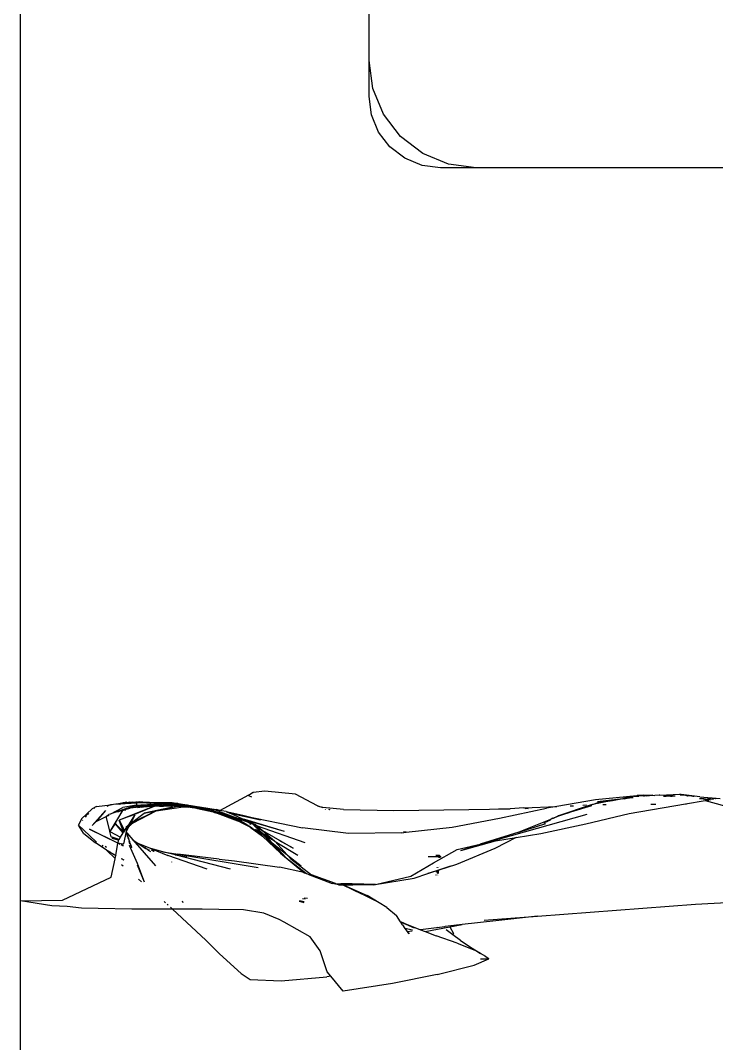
# Model space of a CAD drawing. Header units: millimetres. Extents: x -41292 to 298682, y -22072 to 33155.
# Drawn here: x 34134.7 to 34329.3, y 2966.7 to 3252.8 of the extents above; entities that cross this region are included whole.
import ezdxf

# ---------------------------------------------------------------- set-up
doc = ezdxf.new("R2010")
doc.units = ezdxf.units.MM
doc.layers.add('벽1', color=2, linetype='Continuous')

# ---------------------------------------------------------------- blocks, each defined once
blk = doc.blocks.new('AHSISHEUD')
for p, q in [((34762.05, 20654.66), (34762.05, 24066.67)), ((34859.52, 20889.68), (34859.52, 22529.68)), ((34860.54, 20881.92), (34859.52, 20889.68)), ((34859.52, 20879.68), (34859.52, 20889.68)), ((34863.54, 20874.68), (34860.54, 20881.92)), ((34860.2, 20874.51), (34859.52, 20879.68)), ((34862.2, 20869.68), (34860.2, 20874.51)), ((34868.3, 20868.47), (34863.54, 20874.68)), ((34865.37, 20865.54), (34862.2, 20869.68)), ((34874.52, 20863.7), (34868.3, 20868.47)), ((34869.52, 20862.36), (34865.37, 20865.54)), ((34874.34, 20860.37), (34869.52, 20862.36)), ((34881.75, 20860.71), (34874.52, 20863.7)), ((34879.52, 20859.68), (34874.34, 20860.37)), ((34889.52, 20859.68), (34879.52, 20859.68)), ((34889.52, 20859.68), (34881.75, 20860.71)), ((35326.78, 20859.68), (34889.52, 20859.68)), ((34817.84, 20679.99), (34827.11, 20685.01)), ((34827.11, 20685.01), (34825.85, 20684.2)), ((34825.85, 20684.2), (34826.64, 20683.83)), ((34830.38, 20685.4), (34827.11, 20685.01)), ((34838.92, 20684.57), (34830.38, 20685.4)), ((34845.09, 20681.31), (34838.92, 20684.57)), ((34934.44, 20684.11), (34922.81, 20682.99)), ((34933.09, 20683.84), (34930.51, 20683.35)), ((34933.43, 20683.94), (34933.09, 20683.84)), ((34933.42, 20683.91), (34933.09, 20683.84)), ((34933.61, 20683.95), (34933.43, 20683.94)), ((34934.44, 20684.11), (34933.61, 20683.95)), ((34933.61, 20683.95), (34934.08, 20683.97)), ((34934.08, 20683.97), (34934.14, 20683.98)), ((34934.14, 20683.98), (34934.44, 20684.11)), ((34934.14, 20683.98), (34934.92, 20684)), ((34934.44, 20684.11), (34934.47, 20684.12)), ((34934.52, 20684.12), (34934.47, 20684.12)), ((34936.4, 20684.3), (34934.52, 20684.12)), ((34938.92, 20684.21), (34934.52, 20684.12)), ((34936.26, 20684.06), (34934.92, 20684)), ((34936.26, 20684.06), (34936.3, 20684.07)), ((34936.3, 20684.07), (34936.43, 20684.07)), ((34936.4, 20684.3), (34938.92, 20684.21)), ((34936.43, 20684.07), (34936.54, 20684.1)), ((34936.88, 20684.09), (34936.54, 20684.1)), ((34936.9, 20684.09), (34936.88, 20684.09)), ((34936.99, 20684.09), (34936.9, 20684.09)), ((34937.02, 20684.09), (34936.99, 20684.09)), ((34937.02, 20684.09), (34938.92, 20684.21)), ((34938.92, 20684.21), (34939.45, 20684.19)), ((34940.65, 20684.25), (34939.45, 20684.19)), ((34940.84, 20684.25), (34940.65, 20684.25)), ((34940.84, 20684.25), (34946.46, 20684.49)), ((34941.87, 20683.96), (34942.59, 20684.01)), ((34943.83, 20683.94), (34942.59, 20684.01)), ((34943.32, 20684.06), (34944.44, 20684.02)), ((34943.78, 20684.1), (34945.12, 20684.11)), ((34943.83, 20683.94), (34944.15, 20683.99)), ((34947.17, 20684.39), (34946.46, 20684.49)), ((34947.17, 20684.39), (34946.48, 20684.38)), ((34948.07, 20684.15), (34946.49, 20684.3)), ((34947.31, 20684.39), (34947.17, 20684.39)), ((34947.54, 20684.34), (34947.31, 20684.39)), ((34948.07, 20684.15), (34947.54, 20684.34)), ((34949.72, 20684.02), (34947.54, 20684.34)), ((34951.3, 20683.89), (34947.54, 20684.34)), ((34948.29, 20684.15), (34948.07, 20684.15)), ((34948.29, 20684.15), (34948.51, 20684.11)), ((34948.51, 20684.11), (34948.56, 20684.11)), ((34948.61, 20684.11), (34948.56, 20684.11)), ((34948.77, 20684.09), (34948.61, 20684.11)), ((34949.72, 20684.02), (34948.77, 20684.09)), ((34949.81, 20684.01), (34949.72, 20684.02)), ((34950, 20684), (34949.81, 20684.01)), ((34950.02, 20683.98), (34950, 20684)), ((34950.02, 20683.98), (34950.09, 20683.98)), ((34950.09, 20683.98), (34950.32, 20683.95)), ((34951.3, 20683.89), (34950.32, 20683.95)), ((34952.01, 20683.8), (34951.3, 20683.89)), ((34783.32, 20681.06), (34782.07, 20680.44)), ((34783.32, 20681.06), (34787.19, 20681.59)), ((34786.33, 20681.19), (34786.6, 20681.23)), ((34786.74, 20681.32), (34786.52, 20681.27)), ((34787, 20681.46), (34786.9, 20681.45)), ((34787.19, 20681.59), (34787.29, 20681.63)), ((34787.19, 20681.59), (34787.22, 20681.59)), ((34787.29, 20681.63), (34787.67, 20681.65)), ((34793.1, 20681), (34787.35, 20679.03)), ((34787.67, 20681.65), (34788.04, 20681.7)), ((34788.04, 20681.7), (34790.74, 20682.07)), ((34788.04, 20681.7), (34789.52, 20681.84)), ((34789.52, 20681.84), (34788.83, 20681.71)), ((34789.31, 20679.57), (34793.1, 20681)), ((34789.77, 20681.75), (34789.47, 20681.74)), ((34790.74, 20682.07), (34789.52, 20681.84)), ((34789.52, 20681.84), (34790.6, 20681.94)), ((34799.67, 20681.29), (34789.68, 20677.27)), ((34793.64, 20682.21), (34789.77, 20681.75)), ((34796.27, 20682.15), (34789.77, 20681.75)), ((34789.77, 20681.75), (34790.6, 20681.94)), ((34790.6, 20681.94), (34792.37, 20682.25)), ((34790.6, 20681.94), (34793.64, 20682.21)), ((34793.95, 20681.32), (34790.68, 20680.81)), ((34791.79, 20682.26), (34790.74, 20682.07)), ((34790.74, 20682.07), (34792.13, 20682.25)), ((34791.79, 20682.26), (34792.13, 20682.25)), ((34792.13, 20682.25), (34792.19, 20682.26)), ((34792.19, 20682.26), (34792.37, 20682.25)), ((34792.37, 20682.25), (34792.45, 20682.26)), ((34792.45, 20682.26), (34793.35, 20682.42)), ((34793.64, 20682.21), (34792.45, 20682.26)), ((34792.63, 20678.41), (34799.67, 20681.29)), ((34796.79, 20681.11), (34792.69, 20680.64)), ((34793.1, 20681), (34798.88, 20681.43)), ((34793.1, 20681), (34793.95, 20681.32)), ((34793.35, 20682.42), (34794.77, 20682.32)), ((34793.85, 20682.21), (34793.64, 20682.21)), ((34793.85, 20682.21), (34794.11, 20682.26)), ((34796.27, 20682.15), (34793.85, 20682.21)), ((34799.36, 20681.66), (34793.95, 20681.32)), ((34793.95, 20681.32), (34799.8, 20681.62)), ((34798.88, 20681.43), (34793.95, 20681.32)), ((34794.11, 20682.26), (34794.3, 20682.26)), ((34794.77, 20682.32), (34794.3, 20682.26)), ((34794.3, 20682.26), (34795.67, 20682.25)), ((34794.64, 20681.75), (34794.41, 20681.75)), ((34794.77, 20682.32), (34794.82, 20682.31)), ((34794.77, 20680.8), (34796.79, 20681.11)), ((34794.82, 20682.31), (34795.09, 20682.35)), ((34794.82, 20682.31), (34795.67, 20682.25)), ((34795.09, 20682.35), (34795.11, 20682.35)), ((34795.11, 20682.35), (34795.33, 20682.37)), ((34795.91, 20682.31), (34795.33, 20682.37)), ((34795.67, 20682.25), (34797.32, 20682.14)), ((34795.67, 20682.25), (34796.53, 20682.25)), ((34796.24, 20682.3), (34795.91, 20682.31)), ((34796.53, 20682.25), (34796.24, 20682.3)), ((34796.33, 20682.15), (34796.27, 20682.15)), ((34797.32, 20682.14), (34796.33, 20682.15)), ((34796.42, 20680.96), (34799.67, 20681.29)), ((34798.17, 20681.27), (34796.42, 20680.96)), ((34796.53, 20682.25), (34797.32, 20682.14)), ((34798.11, 20682.25), (34796.53, 20682.25)), ((34805.49, 20681.05), (34796.68, 20679.23)), ((34796.79, 20681.11), (34798.88, 20681.43)), ((34798.17, 20681.27), (34796.79, 20681.11)), ((34797.32, 20682.14), (34798.51, 20682.12)), ((34800.9, 20682.13), (34798.11, 20682.25)), ((34798.11, 20682.25), (34804.43, 20682.23)), ((34799.86, 20681.46), (34798.17, 20681.27)), ((34798.88, 20681.43), (34798.17, 20681.27)), ((34799.36, 20681.66), (34798.21, 20681.75)), ((34800.9, 20682.13), (34798.51, 20682.12)), ((34798.88, 20681.43), (34798.93, 20681.44)), ((34798.93, 20681.44), (34799.18, 20681.45)), ((34799.18, 20681.45), (34799.26, 20681.46)), ((34799.26, 20681.46), (34800.01, 20681.61)), ((34799.26, 20681.46), (34799.86, 20681.46)), ((34799.31, 20681.88), (34800.66, 20681.71)), ((34799.36, 20681.66), (34799.8, 20681.62)), ((34799.67, 20681.29), (34803.85, 20681.31)), ((34799.72, 20681.93), (34799.88, 20681.95)), ((34799.8, 20681.62), (34800.01, 20681.61)), ((34800.23, 20681.47), (34799.86, 20681.46)), ((34800.17, 20681.99), (34799.88, 20681.95)), ((34799.88, 20681.95), (34801.64, 20681.74)), ((34800.01, 20681.61), (34800.06, 20681.6)), ((34800.03, 20679.84), (34805.49, 20681.05)), ((34800.06, 20681.6), (34800.14, 20681.64)), ((34800.31, 20681.65), (34800.14, 20681.64)), ((34800.73, 20681.94), (34800.17, 20681.99)), ((34800.59, 20681.56), (34800.23, 20681.47)), ((34800.38, 20681.65), (34800.31, 20681.65)), ((34800.66, 20681.71), (34800.38, 20681.65)), ((34800.38, 20681.65), (34800.59, 20681.56)), ((34800.38, 20681.65), (34800.98, 20681.59)), ((34801.74, 20682), (34800.53, 20682.03)), ((34800.59, 20681.56), (34800.78, 20681.55)), ((34800.66, 20681.71), (34800.87, 20681.74)), ((34802.76, 20681.85), (34800.73, 20681.94)), ((34802.51, 20681.76), (34800.73, 20681.94)), ((34800.98, 20681.59), (34800.78, 20681.55)), ((34800.87, 20681.74), (34801.34, 20681.7)), ((34800.9, 20682.13), (34800.96, 20682.09)), ((34800.91, 20681.15), (34802, 20681.21)), ((34801.1, 20682.1), (34800.96, 20682.09)), ((34800.98, 20681.59), (34801.3, 20681.62)), ((34801.16, 20682.09), (34801.1, 20682.1)), ((34801.25, 20682.07), (34801.16, 20682.09)), ((34803.85, 20681.31), (34801.17, 20681.25)), ((34802, 20681.21), (34801.17, 20681.25)), ((34801.36, 20682.07), (34801.25, 20682.07)), ((34801.3, 20681.62), (34801.48, 20681.65)), ((34801.34, 20681.7), (34801.37, 20681.7)), ((34801.54, 20682.08), (34801.36, 20682.07)), ((34801.37, 20681.7), (34801.48, 20681.65)), ((34801.48, 20681.65), (34801.55, 20681.65)), ((34802.32, 20682.02), (34801.54, 20682.08)), ((34801.54, 20682.08), (34801.74, 20682)), ((34801.55, 20681.65), (34801.7, 20681.67)), ((34801.64, 20681.74), (34801.8, 20681.73)), ((34801.8, 20681.73), (34801.7, 20681.67)), ((34801.94, 20682), (34801.74, 20682)), ((34801.94, 20681.7), (34801.8, 20681.73)), ((34802.32, 20682.02), (34801.94, 20682)), ((34801.94, 20682), (34802.76, 20681.85)), ((34801.94, 20681.7), (34802.25, 20681.69)), ((34802, 20681.21), (34803.85, 20681.31)), ((34804.08, 20681.12), (34802, 20681.21)), ((34802.25, 20681.69), (34802.81, 20681.74)), ((34803.22, 20681.64), (34802.25, 20681.69)), ((34803.06, 20681.96), (34802.32, 20682.02)), ((34802.81, 20681.74), (34802.51, 20681.76)), ((34803.13, 20681.8), (34802.76, 20681.85)), ((34802.76, 20681.85), (34803.14, 20681.75)), ((34802.81, 20681.74), (34802.89, 20681.74)), ((34803.14, 20681.75), (34802.89, 20681.74)), ((34803.06, 20681.96), (34804.13, 20681.85)), ((34803.67, 20681.95), (34803.06, 20681.96)), ((34803.29, 20681.74), (34803.13, 20681.8)), ((34803.14, 20681.75), (34803.29, 20681.74)), ((34803.22, 20681.64), (34804.13, 20681.65)), ((34806.37, 20681.45), (34803.22, 20681.64)), ((34803.29, 20681.74), (34803.49, 20681.74)), ((34803.49, 20681.74), (34803.6, 20681.79)), ((34803.72, 20681.71), (34803.49, 20681.74)), ((34803.6, 20681.79), (34803.78, 20681.8)), ((34804.9, 20681.89), (34803.67, 20681.95)), ((34803.99, 20681.74), (34803.72, 20681.71)), ((34804.13, 20681.65), (34803.72, 20681.71)), ((34803.78, 20681.8), (34804.13, 20681.85)), ((34804.25, 20681.33), (34803.85, 20681.31)), ((34803.85, 20681.31), (34804.6, 20681.25)), ((34805.12, 20681.74), (34803.99, 20681.74)), ((34804.13, 20681.85), (34804.23, 20681.84)), ((34804.19, 20681.64), (34804.13, 20681.65)), ((34804.19, 20681.64), (34805.65, 20681.63)), ((34804.23, 20681.84), (34804.9, 20681.89)), ((34804.23, 20681.84), (34805.12, 20681.74)), ((34805, 20681.35), (34804.25, 20681.33)), ((34804.43, 20682.23), (34816.76, 20680.24)), ((34804.9, 20681.89), (34806.3, 20681.63)), ((34806.07, 20681.89), (34804.9, 20681.89)), ((34805, 20681.35), (34805.03, 20681.37)), ((34805.03, 20681.37), (34805.24, 20681.39)), ((34805.65, 20681.63), (34805.12, 20681.74)), ((34805.24, 20681.39), (34805.73, 20681.41)), ((34805.24, 20681.39), (34806.32, 20681.23)), ((34805.53, 20681.05), (34805.49, 20681.05)), ((34805.94, 20681.15), (34805.53, 20681.05)), ((34807.53, 20680.96), (34805.53, 20681.05)), ((34805.65, 20681.63), (34806.3, 20681.63)), ((34805.73, 20681.41), (34806.37, 20681.45)), ((34805.73, 20681.41), (34806.55, 20681.23)), ((34806.32, 20681.23), (34805.94, 20681.15)), ((34805.94, 20681.15), (34807.81, 20681)), ((34805.97, 20681.52), (34806.02, 20681.51)), ((34806.31, 20681.5), (34806.24, 20681.51)), ((34806.3, 20681.63), (34806.69, 20681.63)), ((34806.48, 20681.49), (34806.31, 20681.5)), ((34806.32, 20681.23), (34806.55, 20681.23)), ((34806.37, 20681.45), (34806.48, 20681.49)), ((34806.52, 20681.45), (34806.48, 20681.49)), ((34806.62, 20681.48), (34806.52, 20681.45)), ((34807.51, 20681.25), (34806.52, 20681.45)), ((34806.55, 20681.23), (34806.9, 20681.24)), ((34806.62, 20681.48), (34806.7, 20681.46)), ((34808.78, 20681.46), (34806.69, 20681.63)), ((34806.7, 20681.46), (34806.77, 20681.47)), ((34806.77, 20681.47), (34806.73, 20681.47)), ((34806.82, 20681.5), (34806.77, 20681.47)), ((34806.87, 20681.47), (34806.82, 20681.5)), ((34807.04, 20681.44), (34806.87, 20681.47)), ((34806.9, 20681.24), (34807.51, 20681.25)), ((34806.9, 20681.24), (34807.12, 20681.19)), ((34807.08, 20681.44), (34807.04, 20681.44)), ((34807.06, 20681.49), (34807.08, 20681.44)), ((34807.19, 20681.43), (34807.08, 20681.44)), ((34807.12, 20681.19), (34807.28, 20681.18)), ((34807.19, 20681.43), (34807.36, 20681.42)), ((34807.28, 20681.18), (34807.44, 20681.16)), ((34807.32, 20681.49), (34807.45, 20681.48)), ((34807.36, 20681.42), (34807.43, 20681.41)), ((34807.43, 20681.41), (34807.51, 20681.41)), ((34807.44, 20681.16), (34807.62, 20681.15)), ((34807.68, 20681.41), (34807.45, 20681.48)), ((34807.51, 20681.41), (34807.55, 20681.4)), ((34807.51, 20681.25), (34807.87, 20681.26)), ((34808.19, 20681.09), (34807.51, 20681.25)), ((34807.53, 20680.96), (34807.81, 20681)), ((34807.55, 20681.4), (34807.68, 20681.41)), ((34807.55, 20681.4), (34807.87, 20681.26)), ((34807.62, 20681.15), (34807.66, 20681.13)), ((34807.66, 20681.13), (34808.06, 20681.04)), ((34807.74, 20681.39), (34807.68, 20681.41)), ((34808.02, 20681.38), (34807.74, 20681.39)), ((34807.74, 20681.39), (34807.76, 20681.36)), ((34808.02, 20681.38), (34807.76, 20681.36)), ((34807.76, 20681.36), (34808.04, 20681.33)), ((34807.81, 20681), (34808.06, 20681.04)), ((34807.81, 20681), (34808.65, 20680.98)), ((34807.87, 20681.26), (34807.94, 20681.26)), ((34807.94, 20681.26), (34808.13, 20681.23)), ((34808.09, 20681.36), (34808.02, 20681.38)), ((34808.06, 20681.37), (34808.02, 20681.38)), ((34808.04, 20681.33), (34808.1, 20681.3)), ((34808.09, 20681.36), (34808.06, 20681.37)), ((34808.06, 20681.04), (34808.15, 20681.06)), ((34808.09, 20681.36), (34808.48, 20681.32)), ((34808.1, 20681.3), (34808.19, 20681.29)), ((34808.13, 20681.23), (34808.19, 20681.29)), ((34808.13, 20681.23), (34808.63, 20681.13)), ((34808.15, 20681.06), (34808.19, 20681.09)), ((34808.19, 20681.29), (34808.28, 20681.27)), ((34808.27, 20681.1), (34808.19, 20681.09)), ((34808.31, 20681.08), (34808.27, 20681.1)), ((34808.49, 20681.27), (34808.28, 20681.27)), ((34808.39, 20681.07), (34808.31, 20681.08)), ((34808.39, 20681.07), (34808.52, 20681.06)), ((34808.48, 20681.32), (34808.8, 20681.28)), ((34808.49, 20681.27), (34808.48, 20681.32)), ((34808.49, 20681.27), (34808.8, 20681.28)), ((34808.72, 20681.23), (34808.49, 20681.27)), ((34808.52, 20681.06), (34808.63, 20681.13)), ((34808.65, 20680.98), (34808.52, 20681.06)), ((34808.52, 20681.06), (34809.1, 20681.03)), ((34808.52, 20681.06), (34809.06, 20680.94)), ((34808.63, 20681.13), (34808.8, 20681.15)), ((34808.87, 20681.2), (34808.72, 20681.23)), ((34808.72, 20681.23), (34808.8, 20681.15)), ((34809.59, 20681.3), (34808.78, 20681.46)), ((34808.8, 20681.28), (34809.59, 20681.3)), ((34808.8, 20681.28), (34809.26, 20681.22)), ((34808.8, 20681.15), (34808.87, 20681.2)), ((34808.8, 20681.15), (34808.86, 20681.14)), ((34808.86, 20681.14), (34809.28, 20681.09)), ((34808.86, 20681.14), (34809.1, 20681.03)), ((34808.95, 20681.18), (34808.87, 20681.2)), ((34808.95, 20681.18), (34809.26, 20681.22)), ((34809.28, 20681.09), (34808.95, 20681.18)), ((34809.1, 20681.03), (34809.32, 20680.99)), ((34809.26, 20681.22), (34809.59, 20681.3)), ((34809.26, 20681.22), (34811.28, 20680.97)), ((34809.51, 20681.06), (34809.28, 20681.09)), ((34809.32, 20680.99), (34809.36, 20681.01)), ((34809.36, 20681.01), (34809.43, 20681.01)), ((34809.63, 20680.96), (34809.43, 20681.01)), ((34809.51, 20681.06), (34809.91, 20680.97)), ((34809.67, 20681.28), (34809.59, 20681.3)), ((34809.79, 20681.3), (34809.67, 20681.28)), ((34811.28, 20680.97), (34809.79, 20681.3)), ((34809.79, 20681.3), (34812.88, 20680.77)), ((34845.79, 20680.99), (34845.09, 20681.31)), ((34845.09, 20681.31), (34846.64, 20680.84)), ((34902.79, 20680.7), (34912.03, 20681.1)), ((34912.03, 20681.1), (34909.13, 20680.59)), ((34922.81, 20682.99), (34912.03, 20681.1)), ((34921.37, 20681.45), (34912.46, 20678.48)), ((34915.76, 20681.27), (34916.68, 20681.31)), ((34921.37, 20681.45), (34915.95, 20679.58)), ((34915.95, 20679.58), (34921.79, 20681.41)), ((34920.35, 20681.42), (34919.28, 20681.39)), ((34921.43, 20681.45), (34921.37, 20681.45)), ((34922.04, 20681.65), (34921.43, 20681.45)), ((34921.84, 20681.46), (34921.43, 20681.45)), ((34922.04, 20681.65), (34923.56, 20682.17)), ((34923.45, 20681.94), (34922.04, 20681.65)), ((34923.38, 20682.47), (34930.51, 20683.35)), ((34927.57, 20682.76), (34923.45, 20681.94)), ((34923.56, 20682.17), (34923.45, 20681.94)), ((34923.56, 20682.17), (34927.57, 20682.76)), ((34925.83, 20681.56), (34924.91, 20681.54)), ((34927.57, 20682.76), (34930.51, 20683.35)), ((34933.37, 20683.6), (34930.49, 20683.11)), ((34930.89, 20683.22), (34931.24, 20683.32)), ((34931.47, 20683.33), (34931.24, 20683.32)), ((34931.62, 20683.35), (34931.47, 20683.33)), ((34932.24, 20683.47), (34931.62, 20683.35)), ((34932.01, 20683.54), (34933.39, 20683.71)), ((34932.37, 20683.49), (34932.24, 20683.47)), ((34932.25, 20679.17), (34947.98, 20681.8)), ((34932.34, 20683.63), (34933.41, 20683.84)), ((34932.48, 20683.51), (34932.37, 20683.49)), ((34932.48, 20683.51), (34933.38, 20683.67)), ((34933.38, 20683.64), (34932.48, 20683.51)), ((34932.48, 20683.51), (34933.37, 20683.6)), ((34938.29, 20681.76), (34939.72, 20681.76)), ((34947.98, 20681.8), (34953.56, 20682.73)), ((34947.98, 20681.8), (34948.27, 20681.8)), ((34951.92, 20683.35), (34952.57, 20683.34)), ((34952.01, 20683.8), (34957.73, 20683.34)), ((34954.75, 20682.93), (34952.57, 20683.34)), ((34952.57, 20683.34), (34954.53, 20682.89)), ((34952.57, 20683.34), (34954.33, 20682.86)), ((34952.91, 20683.34), (34955, 20682.97)), ((34953.56, 20682.73), (34961.33, 20680.59)), ((34954.49, 20683.33), (34954.21, 20683.33)), ((34954.33, 20682.86), (34954.41, 20682.87)), ((34954.49, 20683.33), (34955.81, 20683.11)), ((34954.53, 20682.89), (34954.57, 20682.9)), ((34955.38, 20683.33), (34955.75, 20683.33)), ((34956.41, 20683.22), (34955.75, 20683.33)), ((34955.81, 20683.11), (34955.88, 20683.12)), ((34956.5, 20683.23), (34956.41, 20683.22)), ((34779.15, 20677.67), (34782.07, 20680.44)), ((34780.26, 20678.36), (34780.12, 20678.19)), ((34780.42, 20678.43), (34780.15, 20678.11)), ((34780.43, 20678.58), (34780.86, 20679.07)), ((34781.09, 20679.25), (34780.78, 20678.88)), ((34785.81, 20679.96), (34782.13, 20675.76)), ((34782.74, 20680.56), (34782.69, 20680.55)), ((34785.81, 20679.96), (34783.18, 20676.86)), ((34783.18, 20676.86), (34786.03, 20678.33)), ((34786.03, 20678.33), (34786.81, 20678.63)), ((34786.03, 20678.33), (34786.22, 20678.46)), ((34787.03, 20674.3), (34786.03, 20678.33)), ((34786.22, 20678.46), (34786.8, 20678.85)), ((34786.22, 20678.46), (34786.8, 20678.77)), ((34787.22, 20678.97), (34786.8, 20678.85)), ((34790.57, 20679.93), (34787.04, 20674.1)), ((34787.22, 20678.97), (34787.24, 20679)), ((34787.24, 20679), (34787.35, 20679.03)), ((34787.35, 20679.03), (34790.68, 20680.81)), ((34788.53, 20676.32), (34790.57, 20679.93)), ((34792.63, 20678.41), (34789.68, 20677.27)), ((34790.57, 20679.93), (34791.63, 20680.31)), ((34791.48, 20680.09), (34790.57, 20679.93)), ((34791.63, 20680.31), (34792.69, 20680.64)), ((34792.5, 20676.28), (34794.06, 20678.63)), ((34794.06, 20678.63), (34792.89, 20676.46)), ((34793.17, 20676.59), (34800.03, 20679.84)), ((34793.17, 20676.59), (34796.68, 20679.23)), ((34793.54, 20676.5), (34800.03, 20679.84)), ((34795.78, 20680.88), (34796.42, 20680.96)), ((34796.68, 20679.23), (34800.03, 20679.84)), ((34800.03, 20679.84), (34807.53, 20680.96)), ((34809.06, 20680.94), (34808.65, 20680.98)), ((34809.24, 20680.89), (34809.06, 20680.94)), ((34809.3, 20680.89), (34809.24, 20680.89)), ((34809.37, 20680.87), (34809.3, 20680.89)), ((34809.5, 20680.87), (34809.37, 20680.87)), ((34815.91, 20679.58), (34809.5, 20680.87)), ((34809.5, 20680.87), (34810.05, 20680.85)), ((34809.63, 20680.96), (34809.68, 20680.96)), ((34809.68, 20680.96), (34809.75, 20680.94)), ((34809.75, 20680.94), (34809.9, 20680.92)), ((34809.9, 20680.92), (34809.96, 20680.96)), ((34809.9, 20680.92), (34810.05, 20680.85)), ((34809.91, 20680.97), (34809.96, 20680.96)), ((34809.99, 20680.95), (34809.96, 20680.96)), ((34810.17, 20680.92), (34809.99, 20680.95)), ((34810.05, 20680.85), (34810.13, 20680.82)), ((34810.13, 20680.82), (34810.17, 20680.84)), ((34810.35, 20680.88), (34810.17, 20680.92)), ((34810.17, 20680.84), (34810.2, 20680.82)), ((34810.35, 20680.88), (34810.2, 20680.82)), ((34810.2, 20680.82), (34810.31, 20680.81)), ((34810.31, 20680.81), (34810.35, 20680.8)), ((34810.43, 20680.83), (34810.35, 20680.88)), ((34810.35, 20680.8), (34810.43, 20680.83)), ((34810.35, 20680.8), (34811.27, 20680.59)), ((34810.6, 20680.82), (34810.43, 20680.83)), ((34810.6, 20680.82), (34810.75, 20680.78)), ((34810.75, 20680.78), (34810.86, 20680.77)), ((34811.01, 20680.73), (34810.86, 20680.77)), ((34811.05, 20680.73), (34811.01, 20680.73)), ((34811.11, 20680.72), (34811.05, 20680.73)), ((34812.57, 20680.4), (34811.11, 20680.72)), ((34813.21, 20680.72), (34811.11, 20680.72)), ((34811.11, 20680.72), (34814.58, 20680.36)), ((34811.27, 20680.59), (34811.58, 20680.55)), ((34811.28, 20680.97), (34812.88, 20680.77)), ((34811.58, 20680.55), (34815.91, 20679.58)), ((34811.58, 20680.55), (34812.57, 20680.4)), ((34814.77, 20679.93), (34812.57, 20680.4)), ((34812.88, 20680.77), (34813.21, 20680.72)), ((34813.21, 20680.72), (34813.29, 20680.7)), ((34813.29, 20680.7), (34813.42, 20680.71)), ((34813.42, 20680.71), (34813.48, 20680.7)), ((34813.48, 20680.7), (34813.53, 20680.69)), ((34813.53, 20680.69), (34813.74, 20680.63)), ((34813.74, 20680.63), (34813.81, 20680.64)), ((34813.81, 20680.64), (34816.47, 20680.16)), ((34813.81, 20680.64), (34814.58, 20680.36)), ((34814.58, 20680.36), (34814.62, 20680.35)), ((34814.62, 20680.35), (34817.73, 20679.3)), ((34814.62, 20680.35), (34816.47, 20680.16)), ((34814.77, 20679.93), (34814.85, 20679.91)), ((34814.85, 20679.91), (34815.27, 20679.82)), ((34815.27, 20679.82), (34815.29, 20679.82)), ((34815.29, 20679.82), (34815.91, 20679.58)), ((34815.29, 20679.82), (34817.13, 20679.42)), ((34815.91, 20679.58), (34816.15, 20679.49)), ((34816.15, 20679.49), (34816.33, 20679.45)), ((34816.33, 20679.45), (34816.38, 20679.44)), ((34816.38, 20679.44), (34820.43, 20678.22)), ((34823.55, 20676.66), (34816.38, 20679.44)), ((34817.58, 20679.2), (34816.38, 20679.44)), ((34817.78, 20679.96), (34816.47, 20680.16)), ((34816.47, 20680.16), (34822.45, 20677.9)), ((34817.78, 20679.96), (34816.76, 20680.24)), ((34817.13, 20679.42), (34817.2, 20679.4)), ((34817.2, 20679.4), (34817.58, 20679.2)), ((34817.73, 20679.3), (34817.2, 20679.4)), ((34817.58, 20679.2), (34817.81, 20679.15)), ((34818.54, 20679.12), (34817.73, 20679.3)), ((34817.78, 20679.96), (34817.84, 20679.99)), ((34817.81, 20679.15), (34817.85, 20679.11)), ((34818.32, 20679.88), (34817.84, 20679.99)), ((34817.85, 20679.11), (34818.09, 20679.05)), ((34818.15, 20679.08), (34818.09, 20679.05)), ((34818.09, 20679.05), (34820.43, 20678.22)), ((34818.55, 20678.95), (34818.15, 20679.08)), ((34819.54, 20679.7), (34818.32, 20679.88)), ((34818.54, 20679.12), (34818.94, 20679)), ((34819.92, 20678.49), (34818.55, 20678.95)), ((34818.55, 20678.95), (34819.39, 20678.76)), ((34819.04, 20678.93), (34818.55, 20678.95)), ((34819.04, 20678.93), (34818.94, 20679)), ((34819.1, 20678.9), (34819.04, 20678.93)), ((34819.14, 20678.9), (34819.1, 20678.9)), ((34819.19, 20678.88), (34819.14, 20678.9)), ((34819.23, 20678.87), (34819.19, 20678.88)), ((34819.29, 20678.85), (34819.23, 20678.87)), ((34819.38, 20678.82), (34819.29, 20678.85)), ((34819.39, 20678.76), (34819.38, 20678.82)), ((34819.4, 20678.81), (34819.38, 20678.82)), ((34819.51, 20678.73), (34819.39, 20678.76)), ((34819.51, 20678.73), (34819.4, 20678.81)), ((34819.92, 20678.49), (34819.51, 20678.73)), ((34819.99, 20678.62), (34819.51, 20678.73)), ((34819.54, 20679.7), (34819.95, 20679.51)), ((34819.95, 20678.48), (34819.92, 20678.49)), ((34820, 20679.5), (34819.95, 20679.51)), ((34820.3, 20678.36), (34819.95, 20678.48)), ((34820.43, 20678.22), (34819.95, 20678.48)), ((34820.48, 20678.51), (34819.99, 20678.62)), ((34820.7, 20678.4), (34819.99, 20678.62)), ((34824.56, 20678.45), (34820, 20679.5)), ((34820, 20679.5), (34820.41, 20679.29)), ((34821.53, 20677.95), (34820.3, 20678.36)), ((34820.3, 20678.36), (34820.43, 20678.22)), ((34820.41, 20679.29), (34820.5, 20679.28)), ((34820.58, 20678.16), (34820.43, 20678.22)), ((34820.7, 20678.4), (34820.48, 20678.51)), ((34822.45, 20677.9), (34820.48, 20678.51)), ((34820.5, 20679.28), (34824.56, 20678.45)), ((34820.5, 20679.28), (34820.59, 20679.21)), ((34820.62, 20678.14), (34820.58, 20678.16)), ((34820.59, 20679.21), (34820.69, 20679.19)), ((34821.04, 20678.02), (34820.62, 20678.14)), ((34820.69, 20679.19), (34829.16, 20677.39)), ((34820.69, 20679.19), (34823.94, 20677.76)), ((34820.8, 20678.36), (34820.7, 20678.4)), ((34820.95, 20678.26), (34820.8, 20678.36)), ((34820.8, 20678.36), (34822.64, 20677.77)), ((34820.99, 20678.25), (34820.95, 20678.26)), ((34820.99, 20678.25), (34821.05, 20678.21)), ((34821.05, 20678.21), (34821.1, 20678.19)), ((34821.1, 20678.19), (34821.53, 20677.95)), ((34822.29, 20677.78), (34821.1, 20678.19)), ((34829.16, 20677.39), (34824.56, 20678.45)), ((34824.56, 20678.45), (34840.88, 20675.12)), ((34846.64, 20680.84), (34846.3, 20680.87)), ((34852.42, 20680.29), (34846.64, 20680.84)), ((34847.35, 20680.29), (34847.24, 20680.34)), ((34848.18, 20680.33), (34848.38, 20680.27)), ((34848.35, 20680.33), (34848.54, 20680.27)), ((34852.42, 20680.29), (34866.43, 20679.98)), ((34866.43, 20679.98), (34887.43, 20680.21)), ((34887.43, 20680.21), (34898.96, 20680.48)), ((34920.46, 20678.86), (34895.67, 20671.89)), ((34898.96, 20680.48), (34895.68, 20680.3)), ((34895.98, 20677.84), (34909.13, 20680.59)), ((34902.79, 20680.7), (34898.96, 20680.48)), ((34903.13, 20680.58), (34903.71, 20680.59)), ((34903.26, 20680.54), (34903.71, 20680.59)), ((34903.71, 20680.59), (34904, 20680.56)), ((34912.14, 20678.28), (34910.99, 20677.7)), ((34911.36, 20678.03), (34911.87, 20678.19)), ((34911.87, 20678.19), (34911.95, 20678.23)), ((34911.95, 20678.23), (34912.14, 20678.28)), ((34912.2, 20678.32), (34912.14, 20678.28)), ((34915.48, 20679.43), (34912.2, 20678.32)), ((34912.46, 20678.48), (34912.2, 20678.32)), ((34912.46, 20678.48), (34915.48, 20679.43)), ((34915.48, 20679.43), (34915.95, 20679.58)), ((34920.11, 20676.27), (34932.25, 20679.17)), ((34779.15, 20677.67), (34778.32, 20675.9)), ((34778.32, 20675.9), (34781.34, 20672.95)), ((34779.63, 20673.59), (34778.32, 20675.9)), ((34779.42, 20677.3), (34779.36, 20677.22)), ((34779.45, 20677.26), (34779.38, 20677.18)), ((34782.13, 20675.76), (34783.18, 20676.86)), ((34788.53, 20676.32), (34787.04, 20674.1)), ((34788.53, 20676.32), (34790.78, 20673.75)), ((34790.76, 20673.72), (34788.53, 20676.32)), ((34790.82, 20673.97), (34788.53, 20676.32)), ((34789.68, 20677.27), (34791.15, 20674.35)), ((34790.82, 20673.97), (34789.68, 20677.27)), ((34791.99, 20675.7), (34791.5, 20674.92)), ((34791.57, 20675.4), (34791.5, 20674.92)), ((34791.5, 20674.92), (34791.92, 20675.39)), ((34791.57, 20675.4), (34791.99, 20675.7)), ((34792.35, 20675.46), (34791.63, 20674.12)), ((34792.35, 20675.46), (34791.83, 20675.01)), ((34791.92, 20675.39), (34791.83, 20675.01)), ((34791.92, 20675.39), (34792.19, 20675.8)), ((34791.99, 20675.7), (34791.92, 20675.39)), ((34792.5, 20676.28), (34791.99, 20675.7)), ((34791.99, 20675.7), (34792.19, 20675.8)), ((34792.19, 20675.8), (34793.54, 20676.5)), ((34792.19, 20675.8), (34792.26, 20675.91)), ((34792.26, 20675.91), (34792.82, 20676.33)), ((34792.26, 20675.91), (34792.5, 20676.28)), ((34793.54, 20676.5), (34792.35, 20675.46)), ((34792.6, 20675.93), (34792.35, 20675.46)), ((34792.5, 20676.28), (34792.89, 20676.46)), ((34792.82, 20676.33), (34793.17, 20676.59)), ((34792.89, 20676.46), (34792.82, 20676.33)), ((34792.89, 20676.46), (34793.17, 20676.59)), ((34821.04, 20678.02), (34821.18, 20677.95)), ((34821.18, 20677.95), (34823.86, 20676.7)), ((34821.18, 20677.95), (34821.89, 20677.76)), ((34823.55, 20676.66), (34821.18, 20677.95)), ((34821.61, 20677.92), (34821.53, 20677.95)), ((34821.61, 20677.92), (34821.89, 20677.76)), ((34821.89, 20677.76), (34821.98, 20677.73)), ((34821.98, 20677.73), (34822.11, 20677.64)), ((34822.11, 20677.64), (34822.23, 20677.59)), ((34822.23, 20677.59), (34822.36, 20677.53)), ((34823.02, 20677.53), (34822.29, 20677.78)), ((34822.36, 20677.53), (34823.93, 20676.89)), ((34823.86, 20676.7), (34822.36, 20677.53)), ((34822.59, 20677.85), (34822.45, 20677.9)), ((34822.64, 20677.77), (34822.59, 20677.85)), ((34822.59, 20677.85), (34823.27, 20677.64)), ((34822.7, 20677.76), (34822.64, 20677.77)), ((34822.88, 20677.7), (34822.7, 20677.76)), ((34823.02, 20677.53), (34822.7, 20677.76)), ((34823.95, 20677.39), (34822.88, 20677.7)), ((34823.14, 20677.48), (34823.02, 20677.53)), ((34823.15, 20677.44), (34823.14, 20677.48)), ((34823.27, 20677.44), (34823.15, 20677.44)), ((34823.27, 20677.64), (34823.95, 20677.39)), ((34823.3, 20677.38), (34823.27, 20677.44)), ((34823.33, 20677.36), (34823.3, 20677.38)), ((34823.41, 20677.34), (34823.33, 20677.36)), ((34823.41, 20677.9), (34823.94, 20677.76)), ((34823.44, 20677.32), (34823.41, 20677.34)), ((34823.87, 20677.03), (34823.44, 20677.32)), ((34823.93, 20676.89), (34823.44, 20677.32)), ((34823.7, 20676.6), (34823.55, 20676.66)), ((34826.26, 20675.3), (34823.7, 20676.6)), ((34824.85, 20676.16), (34823.7, 20676.6)), ((34824.85, 20676.16), (34823.86, 20676.7)), ((34823.86, 20676.7), (34825.3, 20676.02)), ((34823.9, 20677.67), (34824.59, 20677.47)), ((34823.93, 20676.89), (34824.26, 20676.71)), ((34823.94, 20677.76), (34824.66, 20677.56)), ((34823.94, 20677.76), (34824.59, 20677.47)), ((34823.95, 20677.39), (34826.74, 20676.35)), ((34824.26, 20676.71), (34824.44, 20676.59)), ((34824.44, 20676.59), (34824.86, 20676.37)), ((34824.59, 20677.47), (34835.82, 20674.16)), ((34824.59, 20677.47), (34827.81, 20676.05)), ((34824.66, 20677.56), (34835.82, 20674.16)), ((34826.14, 20675.47), (34824.85, 20676.16)), ((34825.3, 20676.02), (34824.85, 20676.16)), ((34824.86, 20676.37), (34825.27, 20676.09)), ((34825.3, 20676.02), (34825.27, 20676.09)), ((34825.3, 20676.02), (34825.42, 20675.95)), ((34825.42, 20675.95), (34825.53, 20675.91)), ((34825.49, 20676.95), (34825.43, 20676.96)), ((34826.74, 20676.35), (34825.49, 20676.95)), ((34825.57, 20675.89), (34825.53, 20675.91)), ((34826.14, 20675.47), (34825.57, 20675.89)), ((34826.03, 20676.41), (34825.96, 20676.48)), ((34826.14, 20676.41), (34826.03, 20676.41)), ((34826.24, 20676.33), (34826.14, 20676.41)), ((34826.41, 20675.33), (34826.14, 20675.47)), ((34826.25, 20676.19), (34826.23, 20676.21)), ((34826.56, 20676.07), (34826.25, 20676.19)), ((34826.26, 20675.3), (34829.73, 20672.78)), ((34826.69, 20675.11), (34826.26, 20675.3)), ((34826.69, 20675.11), (34826.41, 20675.33)), ((34826.58, 20676.05), (34826.56, 20676.07)), ((34827.1, 20676.03), (34826.74, 20676.35)), ((34828.26, 20675.66), (34827.1, 20676.03)), ((34827.1, 20676.03), (34827.51, 20675.65)), ((34827.51, 20675.65), (34829.74, 20674.37)), ((34829.81, 20673.55), (34827.51, 20675.65)), ((34827.51, 20675.65), (34829.22, 20673.89)), ((34827.81, 20676.05), (34828.26, 20675.66)), ((34828.26, 20675.66), (34828.34, 20675.59)), ((34841.65, 20670.9), (34828.34, 20675.59)), ((34828.34, 20675.59), (34829.74, 20674.37)), ((34869.93, 20673.88), (34882.73, 20675.32)), ((34882.73, 20675.32), (34895.98, 20677.84)), ((34910.29, 20677.46), (34901.44, 20673.95)), ((34901.44, 20673.95), (34908.93, 20676.31)), ((34907.55, 20673.55), (34920.11, 20676.27)), ((34908.57, 20676.54), (34908.44, 20676.49)), ((34908.85, 20676.7), (34908.57, 20676.54)), ((34909.85, 20677.16), (34908.85, 20676.7)), ((34909.56, 20676.96), (34909.12, 20676.74)), ((34909.85, 20677.16), (34910.29, 20677.46)), ((34910.41, 20677.53), (34910.29, 20677.46)), ((34910.41, 20677.53), (34910.47, 20677.55)), ((34910.75, 20677.72), (34910.47, 20677.55)), ((34910.99, 20677.7), (34910.69, 20677.61)), ((34910.92, 20677.78), (34910.75, 20677.72)), ((34910.92, 20677.78), (34911.36, 20678.03)), ((34779.63, 20673.59), (34783.04, 20670.9)), ((34781.32, 20674.76), (34789.15, 20670.93)), ((34789.3, 20670.79), (34781.32, 20674.76)), ((34783.29, 20671.07), (34781.34, 20672.95)), ((34787.04, 20674.1), (34787.03, 20674.3)), ((34787.04, 20674.1), (34787.08, 20674.08)), ((34787.45, 20672.6), (34787.08, 20674.08)), ((34787.08, 20674.08), (34790.02, 20672.54)), ((34787.45, 20672.6), (34789.59, 20671.84)), ((34789.61, 20671.87), (34787.45, 20672.6)), ((34789.61, 20671.87), (34790.02, 20672.54)), ((34790.02, 20672.54), (34790.76, 20673.72)), ((34790.76, 20673.72), (34790.78, 20673.75)), ((34790.88, 20673.91), (34790.78, 20673.75)), ((34790.88, 20673.91), (34790.82, 20673.97)), ((34791.63, 20674.12), (34790.85, 20670.65)), ((34791.15, 20674.35), (34790.88, 20673.91)), ((34791.5, 20674.92), (34791.15, 20674.35)), ((34791.83, 20675.01), (34791.63, 20674.12)), ((34791.78, 20673.71), (34791.63, 20674.12)), ((34791.64, 20673.86), (34791.78, 20673.71)), ((34791.75, 20673.44), (34792.01, 20672.75)), ((34791.78, 20673.71), (34793.46, 20671.78)), ((34792.26, 20672.11), (34791.78, 20673.71)), ((34791.92, 20672.82), (34791.89, 20672.88)), ((34791.9, 20672.85), (34791.92, 20672.82)), ((34791.92, 20672.82), (34792.01, 20672.75)), ((34792.01, 20672.75), (34792.26, 20672.11)), ((34826.82, 20675.02), (34826.69, 20675.11)), ((34826.85, 20675.03), (34826.82, 20675.02)), ((34826.85, 20675.03), (34828.63, 20673.84)), ((34827.7, 20674.75), (34829.22, 20673.89)), ((34828.01, 20674.44), (34827.93, 20674.53)), ((34828.15, 20674.39), (34828.01, 20674.44)), ((34828.25, 20674.33), (34828.15, 20674.39)), ((34828.37, 20674.23), (34828.25, 20674.33)), ((34829.4, 20673.39), (34828.37, 20674.23)), ((34829.38, 20673.73), (34828.37, 20674.23)), ((34828.37, 20674.23), (34829.65, 20673.46)), ((34828.63, 20673.84), (34829.73, 20672.78)), ((34829.22, 20673.89), (34829.32, 20673.83)), ((34829.32, 20673.83), (34829.38, 20673.73)), ((34829.58, 20673.62), (34829.38, 20673.73)), ((34829.38, 20673.73), (34829.65, 20673.46)), ((34829.4, 20673.39), (34829.47, 20673.35)), ((34829.65, 20673.46), (34830.13, 20673.17)), ((34829.65, 20673.46), (34836.38, 20666.76)), ((34829.73, 20672.78), (34834.74, 20668)), ((34829.74, 20674.37), (34838.27, 20669.46)), ((34829.74, 20674.37), (34833.17, 20671.38)), ((34829.81, 20673.55), (34831.64, 20672.51)), ((34829.96, 20673.42), (34829.81, 20673.55)), ((34831.64, 20672.51), (34829.96, 20673.42)), ((34830.41, 20673.01), (34829.96, 20673.42)), ((34830.41, 20673.01), (34833.17, 20671.38)), ((34831, 20672.47), (34830.41, 20673.01)), ((34832.34, 20671.05), (34831, 20672.47)), ((34853.76, 20673.57), (34840.88, 20675.12)), ((34868.64, 20673.76), (34853.76, 20673.57)), ((34868.64, 20673.76), (34869.93, 20673.88)), ((34869.93, 20673.88), (34869.18, 20674)), ((34901.44, 20673.95), (34890.57, 20670.52)), ((34900.68, 20672.43), (34894.74, 20669.33)), ((34894.89, 20671.49), (34900.68, 20672.43)), ((34900.68, 20672.43), (34907.55, 20673.55)), ((34785.99, 20669.01), (34783.04, 20670.9)), ((34785.18, 20669.96), (34784.89, 20670.31)), ((34786.07, 20669.58), (34785.72, 20669.91)), ((34789.47, 20671.65), (34787.7, 20672.18)), ((34788.7, 20667.41), (34789.3, 20670.79)), ((34789.15, 20670.93), (34789.32, 20670.89)), ((34789.31, 20670.85), (34789.15, 20670.93)), ((34789.3, 20670.79), (34789.31, 20670.85)), ((34789.9, 20670.49), (34789.3, 20670.79)), ((34789.31, 20670.85), (34789.32, 20670.89)), ((34789.91, 20670.52), (34789.31, 20670.85)), ((34789.32, 20670.89), (34789.44, 20671.6)), ((34789.32, 20670.89), (34789.99, 20670.74)), ((34789.44, 20671.6), (34789.47, 20671.65)), ((34789.47, 20671.65), (34789.59, 20671.84)), ((34789.59, 20671.84), (34789.61, 20671.87)), ((34790.19, 20670.69), (34790.85, 20670.54)), ((34790.87, 20670.56), (34790.19, 20670.69)), ((34790.65, 20670.12), (34790.2, 20670.34)), ((34790.86, 20670.08), (34790.65, 20670.12)), ((34792.26, 20672.11), (34792.03, 20672.33)), ((34792.03, 20672.33), (34792.05, 20672.24)), ((34792.05, 20672.24), (34792.26, 20672.11)), ((34792.62, 20671.18), (34792.26, 20672.11)), ((34792.27, 20671.36), (34792.62, 20671.18)), ((34792.76, 20670.81), (34792.38, 20670.94)), ((34792.41, 20670.83), (34792.8, 20670.69)), ((34792.83, 20670.62), (34792.43, 20670.74)), ((34794.78, 20665.13), (34792.57, 20670.21)), ((34793.03, 20670.1), (34792.57, 20670.21)), ((34792.76, 20670.81), (34792.62, 20671.18)), ((34792.65, 20670.13), (34793.05, 20670.04)), ((34792.8, 20670.69), (34792.76, 20670.81)), ((34792.83, 20670.62), (34792.8, 20670.69)), ((34793.03, 20670.1), (34792.83, 20670.62)), ((34793.05, 20670.04), (34793.03, 20670.1)), ((34793.18, 20669.72), (34793.05, 20670.04)), ((34793.1, 20669.73), (34793.14, 20669.69)), ((34793.14, 20669.69), (34793.18, 20669.72)), ((34793.19, 20669.68), (34793.14, 20669.69)), ((34793.19, 20669.68), (34793.18, 20669.72)), ((34793.21, 20669.63), (34793.19, 20669.68)), ((34793.46, 20671.78), (34799.83, 20664.5)), ((34793.46, 20671.78), (34794.96, 20670.78)), ((34798.44, 20669.34), (34794.96, 20670.78)), ((34794.96, 20670.78), (34797.07, 20669.37)), ((34797.14, 20669.67), (34796.8, 20669.76)), ((34832.34, 20671.05), (34836.56, 20667.67)), ((34832.81, 20670.55), (34832.34, 20671.05)), ((34832.81, 20670.55), (34833.43, 20670.1)), ((34836.38, 20666.76), (34832.81, 20670.55)), ((34833.17, 20671.38), (34833.23, 20671.32)), ((34833.23, 20671.32), (34839.64, 20667.47)), ((34833.23, 20671.32), (34836.56, 20667.67)), ((34833.43, 20670.1), (34836.56, 20667.67)), ((34838.27, 20669.46), (34834.4, 20671.55)), ((34884.2, 20669.09), (34890.57, 20670.52)), ((34885.16, 20668.82), (34894.89, 20671.49)), ((34885.16, 20668.82), (34893.4, 20671.16)), ((34885.16, 20668.82), (34892.43, 20670.94)), ((34885.16, 20668.82), (34890.57, 20670.52)), ((34890.57, 20670.52), (34892.43, 20670.94)), ((34892.43, 20670.94), (34895.67, 20671.89)), ((34892.43, 20670.94), (34893.4, 20671.16)), ((34893.4, 20671.16), (34895.3, 20671.7)), ((34893.4, 20671.16), (34894.89, 20671.49)), ((34786.19, 20668.78), (34785.99, 20669.01)), ((34787.29, 20668.18), (34785.99, 20669.01)), ((34786.19, 20668.78), (34787.29, 20668.18)), ((34786.19, 20668.78), (34788.55, 20666.51)), ((34787.29, 20668.18), (34787.87, 20667.81)), ((34788.69, 20667.35), (34787.87, 20667.81)), ((34787.99, 20667.8), (34788.7, 20667.41)), ((34788.55, 20666.51), (34788.69, 20667.35)), ((34788.69, 20667.35), (34788.7, 20667.41)), ((34788.81, 20667.28), (34788.69, 20667.35)), ((34788.7, 20667.41), (34788.83, 20667.34)), ((34797.12, 20669.35), (34797.07, 20669.37)), ((34797.12, 20669.35), (34797.17, 20669.3)), ((34797.27, 20669.27), (34797.17, 20669.3)), ((34797.27, 20669.27), (34797.36, 20669.17)), ((34797.53, 20669.14), (34797.36, 20669.17)), ((34797.62, 20669), (34797.36, 20669.17)), ((34797.62, 20669), (34797.8, 20669)), ((34797.62, 20669), (34797.78, 20668.9)), ((34798.1, 20668.84), (34797.78, 20668.9)), ((34797.78, 20668.9), (34798.39, 20668.48)), ((34797.8, 20669), (34797.92, 20668.93)), ((34798.47, 20669.33), (34798.44, 20669.34)), ((34798.47, 20669.33), (34803.26, 20667.34)), ((34801.85, 20668.45), (34798.47, 20669.33)), ((34798.85, 20668.81), (34798.69, 20668.89)), ((34798.93, 20668.84), (34798.85, 20668.81)), ((34798.85, 20668.81), (34798.99, 20668.75)), ((34798.99, 20668.75), (34799.05, 20668.78)), ((34799.25, 20668.63), (34798.99, 20668.75)), ((34799.25, 20668.63), (34799.33, 20668.63)), ((34799.33, 20668.63), (34799.36, 20668.62)), ((34799.36, 20668.62), (34799.4, 20668.62)), ((34799.4, 20668.62), (34799.47, 20668.59)), ((34805.34, 20667.55), (34801.85, 20668.45)), ((34801.85, 20668.45), (34806.02, 20667.77)), ((34814.23, 20663.52), (34803.26, 20667.34)), ((34805.34, 20667.55), (34808.55, 20667.05)), ((34820.75, 20663.56), (34805.34, 20667.55)), ((34817.62, 20666.39), (34806.02, 20667.77)), ((34806.02, 20667.77), (34828.48, 20664.07)), ((34834.74, 20668), (34836.38, 20666.76)), ((34834.74, 20668), (34841.32, 20662.62)), ((34836.38, 20666.76), (34842, 20662.33)), ((34836.56, 20667.67), (34836.69, 20667.52)), ((34836.69, 20667.52), (34840.5, 20664.5)), ((34836.69, 20667.52), (34837.68, 20666.43)), ((34876.05, 20667.13), (34879.19, 20667.06)), ((34877.55, 20665.33), (34884.2, 20669.09)), ((34879.23, 20667.36), (34878.2, 20667.38)), ((34879.12, 20666.77), (34879.19, 20667.06)), ((34879.19, 20667.06), (34879.15, 20666.77)), ((34879.23, 20667.36), (34879.19, 20667.06)), ((34879.19, 20667.06), (34879.59, 20667.05)), ((34879.59, 20667.05), (34879.23, 20667.36)), ((34879.55, 20666.79), (34879.59, 20667.05)), ((34894.74, 20669.33), (34883.99, 20664.86)), ((34787.4, 20661.37), (34788.52, 20666.42)), ((34788.52, 20666.42), (34788.55, 20666.51)), ((34790.29, 20666.54), (34790.94, 20666.19)), ((34790.94, 20666.06), (34790.3, 20666.43)), ((34790.34, 20664.88), (34790.81, 20664.45)), ((34796.72, 20659.95), (34794.78, 20665.13)), ((34796.72, 20659.95), (34794.81, 20664.65)), ((34804.35, 20665.52), (34804.38, 20665.58)), ((34817.62, 20666.39), (34821.9, 20665.91)), ((34821.9, 20665.91), (34834.48, 20664.08)), ((34841.32, 20662.62), (34834.48, 20664.08)), ((34837.68, 20666.43), (34843.41, 20661.96)), ((34871.18, 20661.6), (34877.55, 20665.33)), ((34875.98, 20662.35), (34882.42, 20664.5)), ((34878.58, 20663.95), (34878.59, 20664.03)), ((34878.8, 20664.11), (34878.79, 20664.04)), ((34883.99, 20664.86), (34879.03, 20663.31)), ((34879.16, 20664.21), (34879.17, 20664.25)), ((34773.82, 20654.91), (34787.4, 20661.37)), ((34841.32, 20662.62), (34841.37, 20662.58)), ((34841.37, 20662.58), (34842, 20662.33)), ((34842, 20662.33), (34842.03, 20662.32)), ((34842.03, 20662.32), (34842.11, 20662.25)), ((34842.37, 20662.19), (34842.11, 20662.25)), ((34842.37, 20662.19), (34849.18, 20659.55)), ((34850.14, 20659.51), (34843.41, 20661.96)), ((34860.65, 20659.14), (34872.12, 20661.07)), ((34861.33, 20659.31), (34871.18, 20661.6)), ((34872.12, 20661.07), (34875.98, 20662.35)), ((34878.42, 20663.12), (34875.98, 20662.35)), ((34878.19, 20661.92), (34878.21, 20662.01)), ((34878.34, 20662.7), (34878.42, 20663.12)), ((34878.68, 20663.2), (34878.42, 20663.12)), ((34878.52, 20661.96), (34878.51, 20661.89)), ((34878.68, 20663.2), (34878.58, 20662.47)), ((34879.03, 20663.31), (34878.68, 20663.2)), ((34878.81, 20661.86), (34878.82, 20661.91)), ((34878.87, 20662.22), (34879.03, 20663.31)), ((34795.07, 20660.73), (34795.86, 20660.05)), ((34851.06, 20659.18), (34849.18, 20659.55)), ((34850.14, 20659.51), (34851.06, 20659.18)), ((34850.14, 20659.51), (34851.54, 20659.5)), ((34851.06, 20659.18), (34852.18, 20659.19)), ((34851.54, 20659.5), (34851.58, 20659.5)), ((34851.58, 20659.5), (34851.63, 20659.46)), ((34851.63, 20659.46), (34851.67, 20659.46)), ((34851.67, 20659.46), (34852.18, 20659.19)), ((34851.67, 20659.46), (34854.77, 20659.35)), ((34854.77, 20659.44), (34851.67, 20659.46)), ((34852.18, 20659.19), (34857.57, 20656.55)), ((34852.18, 20659.19), (34852.28, 20659.19)), ((34852.28, 20659.19), (34854.77, 20659.22)), ((34852.28, 20659.19), (34859.04, 20656.23)), ((34854.77, 20659.44), (34854.77, 20659.35)), ((34861.33, 20659.31), (34854.77, 20659.44)), ((34854.77, 20659.35), (34854.77, 20659.22)), ((34854.77, 20659.35), (34857.29, 20659.26)), ((34854.77, 20659.22), (34857.29, 20659.26)), ((34854.77, 20659.22), (34854.78, 20659.01)), ((34857.29, 20659.26), (34861.33, 20659.31)), ((34857.29, 20659.26), (34860.65, 20659.14)), ((34860.65, 20659.14), (34861.33, 20659.31)), ((34841.34, 20655.51), (34842.3, 20655.44)), ((34857.87, 20656.43), (34857.57, 20656.55)), ((34857.87, 20656.43), (34861.24, 20654.76)), ((34862.36, 20654.16), (34859.04, 20656.23)), ((34762.05, 20654.66), (34773.82, 20654.91)), ((34770.85, 20653.35), (34762.05, 20654.66)), ((34762.05, 20528.67), (34762.05, 20654.66)), ((34775.07, 20653.15), (34770.85, 20653.35)), ((34779.12, 20652.67), (34775.07, 20653.15)), ((34783.76, 20652.59), (34779.12, 20652.67)), ((34793.2, 20652.38), (34783.76, 20652.59)), ((34803.05, 20652.34), (34793.2, 20652.38)), ((34802.63, 20654.15), (34802.22, 20654.51)), ((34803.32, 20653.52), (34803.11, 20653.72)), ((34804.59, 20652.35), (34803.97, 20652.92)), ((34812.85, 20652.42), (34804.59, 20652.35)), ((34807.25, 20654.74), (34807.49, 20654.27)), ((34817.56, 20652.25), (34812.85, 20652.42)), ((34840.01, 20654.62), (34841.28, 20654.28)), ((34840.01, 20654.62), (34841.32, 20654.33)), ((34841.37, 20654.39), (34840.12, 20654.69)), ((34841.65, 20655.13), (34840.9, 20655.22)), ((34864.51, 20652.83), (34862.36, 20654.16)), ((34864.51, 20652.83), (34867.2, 20650.58)), ((34906.61, 20650.42), (34950.79, 20653.74)), ((34950.79, 20653.74), (34963.01, 20654.44)), ((34804.59, 20652.35), (34803.05, 20652.34)), ((34813.89, 20643.69), (34804.59, 20652.35)), ((34824.43, 20652.22), (34817.56, 20652.25)), ((34830.09, 20651.24), (34824.43, 20652.22)), ((34834.36, 20649.48), (34830.09, 20651.24)), ((34868.33, 20648.82), (34867.2, 20650.58)), ((34891.68, 20649.3), (34906.61, 20650.42)), ((34906.61, 20650.42), (34894.99, 20649.15)), ((34835.8, 20648.74), (34834.36, 20649.48)), ((34843.09, 20644.63), (34835.8, 20648.74)), ((34869.03, 20648.55), (34868.33, 20648.82)), ((34868.4, 20648.7), (34868.33, 20648.82)), ((34872.27, 20647.07), (34868.4, 20648.7)), ((34868.88, 20647.96), (34868.4, 20648.7)), ((34868.88, 20647.96), (34869.55, 20647)), ((34872.27, 20647.07), (34869.03, 20648.55)), ((34869.03, 20648.55), (34873.92, 20646.63)), ((34871.7, 20646.49), (34869.55, 20647)), ((34869.55, 20647), (34870.14, 20646.15)), ((34878.34, 20647.2), (34873.92, 20646.63)), ((34875.24, 20646.12), (34882.14, 20647.4)), ((34878.6, 20647.26), (34878.34, 20647.2)), ((34878.6, 20647.26), (34880.62, 20647.49)), ((34880.62, 20647.49), (34880.85, 20647.5)), ((34885.6, 20648.05), (34880.85, 20647.5)), ((34882.14, 20647.4), (34885.6, 20648.05)), ((34882.14, 20647.4), (34883.14, 20645.55)), ((34894.99, 20649.15), (34885.6, 20648.05)), ((34845.85, 20640.69), (34843.09, 20644.63)), ((34870.14, 20646.15), (34871.55, 20646.33)), ((34870.14, 20646.15), (34870.58, 20645.53)), ((34870.81, 20645.58), (34870.58, 20645.53)), ((34870.58, 20645.53), (34870.65, 20645.43)), ((34870.68, 20645.46), (34870.65, 20645.43)), ((34873.92, 20646.63), (34875.24, 20646.12)), ((34875.24, 20646.12), (34878.3, 20644.92)), ((34884.18, 20642.82), (34878.3, 20644.92)), ((34882.95, 20645.22), (34881.13, 20646.59)), ((34883.14, 20645.55), (34882.95, 20645.22)), ((34885.1, 20643.6), (34882.95, 20645.22)), ((34813.89, 20643.69), (34817.68, 20639.92)), ((34884.18, 20642.82), (34889.07, 20640.88)), ((34885.1, 20643.6), (34888.38, 20641.49)), ((34888.38, 20641.49), (34890.68, 20639.99)), ((34823.77, 20634.34), (34817.68, 20639.92)), ((34847.85, 20634.88), (34845.85, 20640.69)), ((34888.94, 20636.73), (34893.06, 20638.48)), ((34890.68, 20639.99), (34889.07, 20640.88)), ((34890.66, 20638.5), (34893.06, 20638.48)), ((34892.16, 20639.18), (34890.68, 20639.99)), ((34893.06, 20638.48), (34892.03, 20639.12)), ((34892.16, 20639.18), (34893.06, 20638.48)), ((34878.55, 20634.13), (34888.94, 20636.73)), ((34823.77, 20634.34), (34826.31, 20632.67)), ((34826.31, 20632.67), (34834.91, 20632.29)), ((34834.91, 20632.29), (34847.73, 20633.45)), ((34848.87, 20633.62), (34847.73, 20633.45)), ((34848.87, 20633.62), (34847.85, 20634.88)), ((34852.25, 20629.48), (34848.87, 20633.62)), ((34878.55, 20634.13), (34866.12, 20631.55)), ((34866.12, 20631.55), (34852.25, 20629.48))]:
    blk.add_line(p, q)

msp = doc.modelspace()

# ---------------------------------------------------------------- linework, layer by layer
at = {"layer": '벽1'}
msp.add_line((34134.67, 2880.58), (34134.67, 6430.58), dxfattribs=at)

# ---------------------------------------------------------------- block references
msp.add_blockref('AHSISHEUD', (-627.37, -17648.09))

doc.saveas('drawing.dxf')
